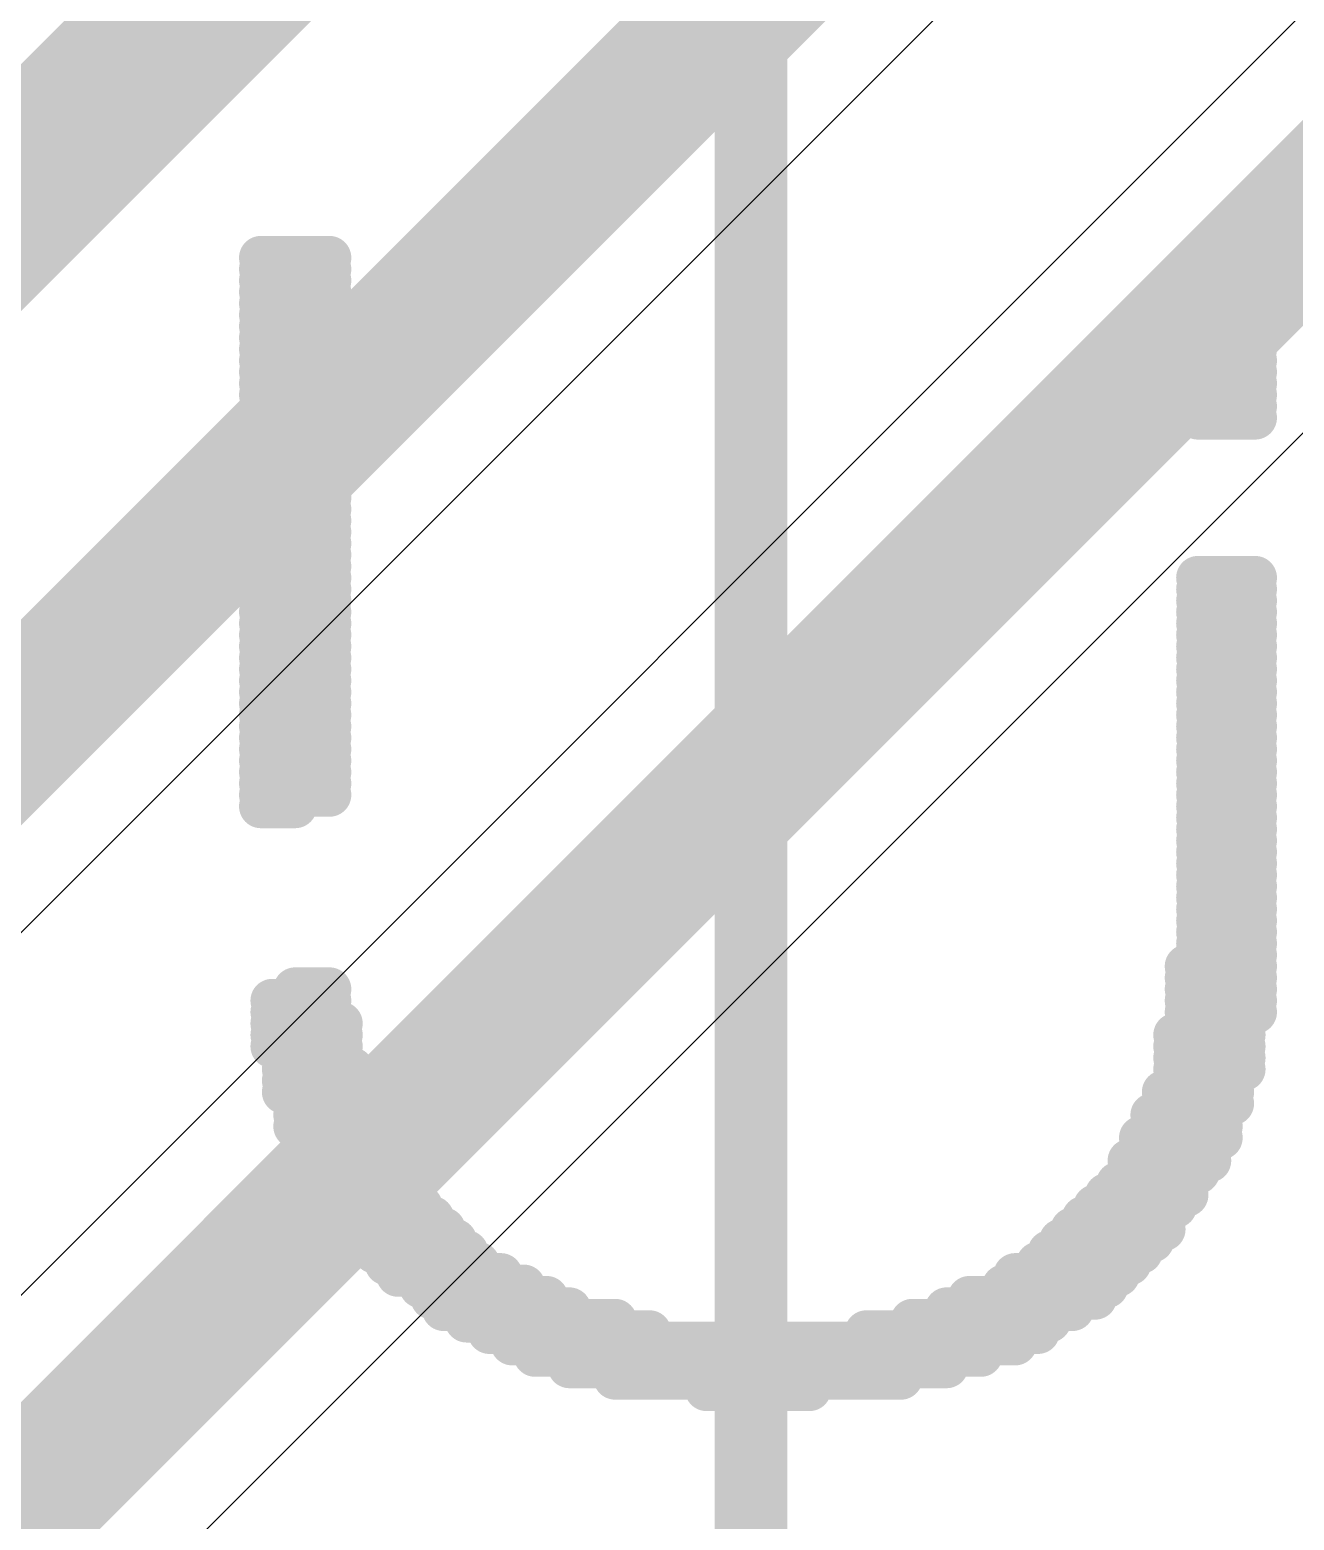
# Model space of a CAD drawing. Header units: inches. Extents: x -4 to 389, y 0 to 108.
# Drawn here: x 31.52 to 33.726, y 3.316 to 5.916 of the extents above; entities that cross this region are included whole.
import ezdxf

# ---------------------------------------------------------------- set-up
doc = ezdxf.new("R2010")
doc.units = ezdxf.units.IN
for name, color, linetype in [('Bottom Layer', 5, 'Continuous'), ('Bottom Overlay', 54, 'Continuous'), ('Signal_1', 16, 'Continuous'), ('Top Overlay', 2, 'Continuous')]:
    doc.layers.add(name, color=color, linetype=linetype)

msp = doc.modelspace()

# ---------------------------------------------------------------- linework, layer by layer
at = {"layer": 'Bottom Layer'}
msp.add_line((30.2002, 3.037), (34.7271, 7.5639), dxfattribs=at)
for points in [[(31.1218, 5.2578, 0.3048, 0.3048, 0), (33.611, 7.747, 0.3048, 0.3048, 0)], [(29.9466, 3.1496, 0.254, 0.254, 0), (34.544, 7.747, 0.254, 0.254, 0)]]:
    msp.add_lwpolyline(points, format="xyseb", dxfattribs=at)
at = {"layer": 'Bottom Overlay'}
for points in [[(31.9231, 5.5184, 0.0762, 0.0762, 0), (32.0427, 5.5184, 0.0762, 0.0762, 0)], [(33.5582, 5.5184, 0.0762, 0.0762, 0), (33.6579, 5.5184, 0.0762, 0.0762, 0)], [(31.9231, 5.4985, 0.0762, 0.0762, 0), (32.0427, 5.4985, 0.0762, 0.0762, 0)], [(31.9231, 5.4786, 0.0762, 0.0762, 0), (32.0427, 5.4786, 0.0762, 0.0762, 0)], [(33.5582, 5.4985, 0.0762, 0.0762, 0), (33.6579, 5.4985, 0.0762, 0.0762, 0)], [(33.5582, 5.4786, 0.0762, 0.0762, 0), (33.6579, 5.4786, 0.0762, 0.0762, 0)], [(31.9231, 5.4586, 0.0762, 0.0762, 0), (32.0427, 5.4586, 0.0762, 0.0762, 0)], [(33.5582, 5.4586, 0.0762, 0.0762, 0), (33.6579, 5.4586, 0.0762, 0.0762, 0)], [(31.9231, 5.4387, 0.0762, 0.0762, 0), (32.0427, 5.4387, 0.0762, 0.0762, 0)], [(33.5582, 5.4387, 0.0762, 0.0762, 0), (33.6579, 5.4387, 0.0762, 0.0762, 0)], [(31.9231, 5.4187, 0.0762, 0.0762, 0), (32.0427, 5.4187, 0.0762, 0.0762, 0)], [(31.9231, 5.3988, 0.0762, 0.0762, 0), (32.0427, 5.3988, 0.0762, 0.0762, 0)], [(33.5582, 5.4187, 0.0762, 0.0762, 0), (33.6579, 5.4187, 0.0762, 0.0762, 0)], [(33.5582, 5.3988, 0.0762, 0.0762, 0), (33.6579, 5.3988, 0.0762, 0.0762, 0)], [(31.9231, 5.3789, 0.0762, 0.0762, 0), (32.0427, 5.3789, 0.0762, 0.0762, 0)], [(33.5582, 5.3789, 0.0762, 0.0762, 0), (33.6579, 5.3789, 0.0762, 0.0762, 0)], [(31.9231, 5.3589, 0.0762, 0.0762, 0), (32.0427, 5.3589, 0.0762, 0.0762, 0)], [(33.5582, 5.3589, 0.0762, 0.0762, 0), (33.6579, 5.3589, 0.0762, 0.0762, 0)], [(31.9231, 5.339, 0.0762, 0.0762, 0), (32.0427, 5.339, 0.0762, 0.0762, 0)], [(31.9231, 5.319, 0.0762, 0.0762, 0), (32.0427, 5.319, 0.0762, 0.0762, 0)], [(33.5582, 5.339, 0.0762, 0.0762, 0), (33.6579, 5.339, 0.0762, 0.0762, 0)], [(33.5582, 5.319, 0.0762, 0.0762, 0), (33.6579, 5.319, 0.0762, 0.0762, 0)], [(31.9231, 5.2991, 0.0762, 0.0762, 0), (32.0427, 5.2991, 0.0762, 0.0762, 0)], [(33.5582, 5.2991, 0.0762, 0.0762, 0), (33.6579, 5.2991, 0.0762, 0.0762, 0)], [(31.9231, 5.2792, 0.0762, 0.0762, 0), (32.0427, 5.2792, 0.0762, 0.0762, 0)], [(33.5582, 5.2792, 0.0762, 0.0762, 0), (33.6579, 5.2792, 0.0762, 0.0762, 0)], [(31.9231, 5.2592, 0.0762, 0.0762, 0), (32.0427, 5.2592, 0.0762, 0.0762, 0)], [(33.5582, 5.2592, 0.0762, 0.0762, 0), (33.6579, 5.2592, 0.0762, 0.0762, 0)], [(31.9231, 5.2393, 0.0762, 0.0762, 0), (32.0427, 5.2393, 0.0762, 0.0762, 0)], [(31.9231, 5.2193, 0.0762, 0.0762, 0), (32.0427, 5.2193, 0.0762, 0.0762, 0)], [(33.5582, 5.2393, 0.0762, 0.0762, 0), (33.6579, 5.2393, 0.0762, 0.0762, 0)], [(31.9231, 5.1994, 0.0762, 0.0762, 0), (32.0427, 5.1994, 0.0762, 0.0762, 0)], [(31.9231, 5.1795, 0.0762, 0.0762, 0), (32.0427, 5.1795, 0.0762, 0.0762, 0)], [(31.9231, 5.1595, 0.0762, 0.0762, 0), (32.0427, 5.1595, 0.0762, 0.0762, 0)], [(31.9231, 5.1396, 0.0762, 0.0762, 0), (32.0427, 5.1396, 0.0762, 0.0762, 0)], [(31.9231, 5.1196, 0.0762, 0.0762, 0), (32.0427, 5.1196, 0.0762, 0.0762, 0)], [(31.9231, 5.0997, 0.0762, 0.0762, 0), (32.0427, 5.0997, 0.0762, 0.0762, 0)], [(31.9231, 5.0798, 0.0762, 0.0762, 0), (32.0427, 5.0798, 0.0762, 0.0762, 0)], [(31.9231, 5.0598, 0.0762, 0.0762, 0), (32.0427, 5.0598, 0.0762, 0.0762, 0)], [(31.9231, 5.0399, 0.0762, 0.0762, 0), (32.0427, 5.0399, 0.0762, 0.0762, 0)], [(31.9231, 5.0199, 0.0762, 0.0762, 0), (32.0427, 5.0199, 0.0762, 0.0762, 0)], [(31.9231, 5, 0.0762, 0.0762, 0), (32.0427, 5, 0.0762, 0.0762, 0)], [(31.9231, 4.9801, 0.0762, 0.0762, 0), (32.0427, 4.9801, 0.0762, 0.0762, 0)], [(31.9231, 4.9601, 0.0762, 0.0762, 0), (32.0427, 4.9601, 0.0762, 0.0762, 0)], [(33.5582, 4.9601, 0.0762, 0.0762, 0), (33.6579, 4.9601, 0.0762, 0.0762, 0)], [(31.9231, 4.9402, 0.0762, 0.0762, 0), (32.0427, 4.9402, 0.0762, 0.0762, 0)], [(33.5582, 4.9402, 0.0762, 0.0762, 0), (33.6579, 4.9402, 0.0762, 0.0762, 0)], [(31.9231, 4.9202, 0.0762, 0.0762, 0), (32.0427, 4.9202, 0.0762, 0.0762, 0)], [(33.5582, 4.9202, 0.0762, 0.0762, 0), (33.6579, 4.9202, 0.0762, 0.0762, 0)], [(31.9231, 4.9003, 0.0762, 0.0762, 0), (32.0427, 4.9003, 0.0762, 0.0762, 0)], [(31.9231, 4.8804, 0.0762, 0.0762, 0), (32.0427, 4.8804, 0.0762, 0.0762, 0)], [(33.5582, 4.9003, 0.0762, 0.0762, 0), (33.6579, 4.9003, 0.0762, 0.0762, 0)], [(33.5582, 4.8804, 0.0762, 0.0762, 0), (33.6579, 4.8804, 0.0762, 0.0762, 0)], [(31.9231, 4.8604, 0.0762, 0.0762, 0), (32.0427, 4.8604, 0.0762, 0.0762, 0)], [(33.5582, 4.8604, 0.0762, 0.0762, 0), (33.6579, 4.8604, 0.0762, 0.0762, 0)], [(31.9231, 4.8405, 0.0762, 0.0762, 0), (32.0427, 4.8405, 0.0762, 0.0762, 0)], [(33.5582, 4.8405, 0.0762, 0.0762, 0), (33.6579, 4.8405, 0.0762, 0.0762, 0)], [(31.9231, 4.8205, 0.0762, 0.0762, 0), (32.0427, 4.8205, 0.0762, 0.0762, 0)], [(31.9231, 4.8006, 0.0762, 0.0762, 0), (32.0427, 4.8006, 0.0762, 0.0762, 0)], [(33.5582, 4.8205, 0.0762, 0.0762, 0), (33.6579, 4.8205, 0.0762, 0.0762, 0)], [(33.5582, 4.8006, 0.0762, 0.0762, 0), (33.6579, 4.8006, 0.0762, 0.0762, 0)], [(31.9231, 4.7807, 0.0762, 0.0762, 0), (32.0427, 4.7807, 0.0762, 0.0762, 0)], [(33.5582, 4.7807, 0.0762, 0.0762, 0), (33.6579, 4.7807, 0.0762, 0.0762, 0)], [(31.9231, 4.7607, 0.0762, 0.0762, 0), (32.0427, 4.7607, 0.0762, 0.0762, 0)], [(33.5582, 4.7607, 0.0762, 0.0762, 0), (33.6579, 4.7607, 0.0762, 0.0762, 0)], [(31.9231, 4.7408, 0.0762, 0.0762, 0), (32.0427, 4.7408, 0.0762, 0.0762, 0)], [(31.9231, 4.7208, 0.0762, 0.0762, 0), (32.0427, 4.7208, 0.0762, 0.0762, 0)], [(33.5582, 4.7408, 0.0762, 0.0762, 0), (33.6579, 4.7408, 0.0762, 0.0762, 0)], [(33.5582, 4.7208, 0.0762, 0.0762, 0), (33.6579, 4.7208, 0.0762, 0.0762, 0)], [(31.9231, 4.7009, 0.0762, 0.0762, 0), (32.0427, 4.7009, 0.0762, 0.0762, 0)], [(33.5582, 4.7009, 0.0762, 0.0762, 0), (33.6579, 4.7009, 0.0762, 0.0762, 0)], [(31.9231, 4.681, 0.0762, 0.0762, 0), (32.0427, 4.681, 0.0762, 0.0762, 0)], [(33.5582, 4.681, 0.0762, 0.0762, 0), (33.6579, 4.681, 0.0762, 0.0762, 0)], [(31.9231, 4.661, 0.0762, 0.0762, 0), (32.0427, 4.661, 0.0762, 0.0762, 0)], [(33.5582, 4.661, 0.0762, 0.0762, 0), (33.6579, 4.661, 0.0762, 0.0762, 0)], [(31.9231, 4.6411, 0.0762, 0.0762, 0), (32.0427, 4.6411, 0.0762, 0.0762, 0)], [(31.9231, 4.6211, 0.0762, 0.0762, 0), (32.0427, 4.6211, 0.0762, 0.0762, 0)], [(33.5582, 4.6411, 0.0762, 0.0762, 0), (33.6579, 4.6411, 0.0762, 0.0762, 0)], [(33.5582, 4.6211, 0.0762, 0.0762, 0), (33.6579, 4.6211, 0.0762, 0.0762, 0)], [(31.9231, 4.6012, 0.0762, 0.0762, 0), (32.0427, 4.6012, 0.0762, 0.0762, 0)], [(33.5582, 4.6012, 0.0762, 0.0762, 0), (33.6579, 4.6012, 0.0762, 0.0762, 0)], [(31.9231, 4.5813, 0.0762, 0.0762, 0), (32.0427, 4.5813, 0.0762, 0.0762, 0)], [(33.5582, 4.5813, 0.0762, 0.0762, 0), (33.6579, 4.5813, 0.0762, 0.0762, 0)], [(31.9231, 4.5613, 0.0762, 0.0762, 0), (31.9829, 4.5613, 0.0762, 0.0762, 0)], [(33.5582, 4.5613, 0.0762, 0.0762, 0), (33.6579, 4.5613, 0.0762, 0.0762, 0)], [(33.5582, 4.5414, 0.0762, 0.0762, 0), (33.6579, 4.5414, 0.0762, 0.0762, 0)], [(33.5582, 4.5214, 0.0762, 0.0762, 0), (33.6579, 4.5214, 0.0762, 0.0762, 0)], [(33.5582, 4.5015, 0.0762, 0.0762, 0), (33.6579, 4.5015, 0.0762, 0.0762, 0)], [(33.5582, 4.4816, 0.0762, 0.0762, 0), (33.6579, 4.4816, 0.0762, 0.0762, 0)], [(33.5582, 4.4616, 0.0762, 0.0762, 0), (33.6579, 4.4616, 0.0762, 0.0762, 0)], [(33.5582, 4.4417, 0.0762, 0.0762, 0), (33.6579, 4.4417, 0.0762, 0.0762, 0)], [(33.5582, 4.4217, 0.0762, 0.0762, 0), (33.6579, 4.4217, 0.0762, 0.0762, 0)], [(33.5582, 4.4018, 0.0762, 0.0762, 0), (33.6579, 4.4018, 0.0762, 0.0762, 0)], [(33.5582, 4.3819, 0.0762, 0.0762, 0), (33.6579, 4.3819, 0.0762, 0.0762, 0)], [(33.5582, 4.3619, 0.0762, 0.0762, 0), (33.6579, 4.3619, 0.0762, 0.0762, 0)], [(33.5582, 4.342, 0.0762, 0.0762, 0), (33.6579, 4.342, 0.0762, 0.0762, 0)], [(33.5582, 4.322, 0.0762, 0.0762, 0), (33.6579, 4.322, 0.0762, 0.0762, 0)], [(33.5382, 4.2822, 0.0762, 0.0762, 0), (33.6579, 4.2822, 0.0762, 0.0762, 0)], [(33.5582, 4.3021, 0.0762, 0.0762, 0), (33.6579, 4.3021, 0.0762, 0.0762, 0)], [(33.5382, 4.2622, 0.0762, 0.0762, 0), (33.6579, 4.2622, 0.0762, 0.0762, 0)], [(31.9829, 4.2423, 0.0762, 0.0762, 0), (32.0427, 4.2423, 0.0762, 0.0762, 0)], [(33.5382, 4.2423, 0.0762, 0.0762, 0), (33.6579, 4.2423, 0.0762, 0.0762, 0)], [(31.943, 4.2223, 0.0762, 0.0762, 0), (32.0427, 4.2223, 0.0762, 0.0762, 0)], [(31.943, 4.2024, 0.0762, 0.0762, 0), (32.0427, 4.2024, 0.0762, 0.0762, 0)], [(33.5382, 4.2223, 0.0762, 0.0762, 0), (33.6579, 4.2223, 0.0762, 0.0762, 0)], [(33.5382, 4.2024, 0.0762, 0.0762, 0), (33.6579, 4.2024, 0.0762, 0.0762, 0)], [(31.943, 4.1825, 0.0762, 0.0762, 0), (32.0626, 4.1825, 0.0762, 0.0762, 0)], [(33.5382, 4.1825, 0.0762, 0.0762, 0), (33.6379, 4.1825, 0.0762, 0.0762, 0)], [(31.943, 4.1625, 0.0762, 0.0762, 0), (32.0626, 4.1625, 0.0762, 0.0762, 0)], [(33.5183, 4.1625, 0.0762, 0.0762, 0), (33.6379, 4.1625, 0.0762, 0.0762, 0)], [(31.943, 4.1426, 0.0762, 0.0762, 0), (32.0626, 4.1426, 0.0762, 0.0762, 0)], [(31.9629, 4.1226, 0.0762, 0.0762, 0), (32.0626, 4.1226, 0.0762, 0.0762, 0)], [(33.5183, 4.1426, 0.0762, 0.0762, 0), (33.6379, 4.1426, 0.0762, 0.0762, 0)], [(33.5183, 4.1226, 0.0762, 0.0762, 0), (33.6379, 4.1226, 0.0762, 0.0762, 0)], [(31.9629, 4.1027, 0.0762, 0.0762, 0), (32.0826, 4.1027, 0.0762, 0.0762, 0)], [(33.5183, 4.1027, 0.0762, 0.0762, 0), (33.6379, 4.1027, 0.0762, 0.0762, 0)], [(31.9629, 4.0828, 0.0762, 0.0762, 0), (32.0826, 4.0828, 0.0762, 0.0762, 0)], [(33.5183, 4.0828, 0.0762, 0.0762, 0), (33.618, 4.0828, 0.0762, 0.0762, 0)], [(31.9629, 4.0628, 0.0762, 0.0762, 0), (32.0826, 4.0628, 0.0762, 0.0762, 0)], [(33.4983, 4.0628, 0.0762, 0.0762, 0), (33.618, 4.0628, 0.0762, 0.0762, 0)], [(31.9829, 4.0429, 0.0762, 0.0762, 0), (32.1025, 4.0429, 0.0762, 0.0762, 0)], [(31.9829, 4.0229, 0.0762, 0.0762, 0), (32.1025, 4.0229, 0.0762, 0.0762, 0)], [(33.4784, 4.0229, 0.0762, 0.0762, 0), (33.598, 4.0229, 0.0762, 0.0762, 0)], [(33.4983, 4.0429, 0.0762, 0.0762, 0), (33.618, 4.0429, 0.0762, 0.0762, 0)], [(31.9829, 4.003, 0.0762, 0.0762, 0), (32.1225, 4.003, 0.0762, 0.0762, 0)], [(33.4784, 4.003, 0.0762, 0.0762, 0), (33.598, 4.003, 0.0762, 0.0762, 0)], [(32.0028, 3.9831, 0.0762, 0.0762, 0), (32.1225, 3.9831, 0.0762, 0.0762, 0)], [(33.4585, 3.9831, 0.0762, 0.0762, 0), (33.598, 3.9831, 0.0762, 0.0762, 0)], [(32.0028, 3.9631, 0.0762, 0.0762, 0), (32.1225, 3.9631, 0.0762, 0.0762, 0)], [(32.0228, 3.9432, 0.0762, 0.0762, 0), (32.1424, 3.9432, 0.0762, 0.0762, 0)], [(33.4385, 3.9432, 0.0762, 0.0762, 0), (33.5781, 3.9432, 0.0762, 0.0762, 0)], [(33.4585, 3.9631, 0.0762, 0.0762, 0), (33.5781, 3.9631, 0.0762, 0.0762, 0)], [(32.0228, 3.9232, 0.0762, 0.0762, 0), (32.1623, 3.9232, 0.0762, 0.0762, 0)], [(33.4385, 3.9232, 0.0762, 0.0762, 0), (33.5582, 3.9232, 0.0762, 0.0762, 0)], [(32.0427, 3.9033, 0.0762, 0.0762, 0), (32.1623, 3.9033, 0.0762, 0.0762, 0)], [(33.4186, 3.9033, 0.0762, 0.0762, 0), (33.5382, 3.9033, 0.0762, 0.0762, 0)], [(32.0626, 3.8834, 0.0762, 0.0762, 0), (32.1823, 3.8834, 0.0762, 0.0762, 0)], [(32.0626, 3.8634, 0.0762, 0.0762, 0), (32.2022, 3.8634, 0.0762, 0.0762, 0)], [(33.3787, 3.8634, 0.0762, 0.0762, 0), (33.5183, 3.8634, 0.0762, 0.0762, 0)], [(33.3986, 3.8834, 0.0762, 0.0762, 0), (33.5382, 3.8834, 0.0762, 0.0762, 0)], [(32.0826, 3.8435, 0.0762, 0.0762, 0), (32.2222, 3.8435, 0.0762, 0.0762, 0)], [(33.3587, 3.8435, 0.0762, 0.0762, 0), (33.4983, 3.8435, 0.0762, 0.0762, 0)], [(32.1025, 3.8235, 0.0762, 0.0762, 0), (32.2421, 3.8235, 0.0762, 0.0762, 0)], [(33.3388, 3.8235, 0.0762, 0.0762, 0), (33.4983, 3.8235, 0.0762, 0.0762, 0)], [(32.1225, 3.8036, 0.0762, 0.0762, 0), (32.262, 3.8036, 0.0762, 0.0762, 0)], [(33.3189, 3.8036, 0.0762, 0.0762, 0), (33.4784, 3.8036, 0.0762, 0.0762, 0)], [(32.1225, 3.7837, 0.0762, 0.0762, 0), (32.282, 3.7837, 0.0762, 0.0762, 0)], [(32.1424, 3.7637, 0.0762, 0.0762, 0), (32.3019, 3.7637, 0.0762, 0.0762, 0)], [(33.279, 3.7637, 0.0762, 0.0762, 0), (33.4385, 3.7637, 0.0762, 0.0762, 0)], [(33.2989, 3.7837, 0.0762, 0.0762, 0), (33.4585, 3.7837, 0.0762, 0.0762, 0)], [(32.1623, 3.7438, 0.0762, 0.0762, 0), (32.3418, 3.7438, 0.0762, 0.0762, 0)], [(33.2391, 3.7438, 0.0762, 0.0762, 0), (33.4186, 3.7438, 0.0762, 0.0762, 0)], [(32.2022, 3.7238, 0.0762, 0.0762, 0), (32.3817, 3.7238, 0.0762, 0.0762, 0)], [(33.2192, 3.7238, 0.0762, 0.0762, 0), (33.3986, 3.7238, 0.0762, 0.0762, 0)], [(32.2222, 3.7039, 0.0762, 0.0762, 0), (32.4216, 3.7039, 0.0762, 0.0762, 0)], [(32.2421, 3.684, 0.0762, 0.0762, 0), (32.4614, 3.684, 0.0762, 0.0762, 0)], [(33.1195, 3.684, 0.0762, 0.0762, 0), (33.3388, 3.684, 0.0762, 0.0762, 0)], [(33.1593, 3.7039, 0.0762, 0.0762, 0), (33.3787, 3.7039, 0.0762, 0.0762, 0)], [(32.282, 3.664, 0.0762, 0.0762, 0), (32.5412, 3.664, 0.0762, 0.0762, 0)], [(33.0596, 3.664, 0.0762, 0.0762, 0), (33.2989, 3.664, 0.0762, 0.0762, 0)], [(32.3219, 3.6441, 0.0762, 0.0762, 0), (32.601, 3.6441, 0.0762, 0.0762, 0)], [(32.9799, 3.6441, 0.0762, 0.0762, 0), (33.279, 3.6441, 0.0762, 0.0762, 0)], [(32.3617, 3.6241, 0.0762, 0.0762, 0), (33.2391, 3.6241, 0.0762, 0.0762, 0)], [(32.4016, 3.6042, 0.0762, 0.0762, 0), (33.1793, 3.6042, 0.0762, 0.0762, 0)], [(32.4614, 3.5843, 0.0762, 0.0762, 0), (33.1195, 3.5843, 0.0762, 0.0762, 0)], [(32.5412, 3.5643, 0.0762, 0.0762, 0), (33.0397, 3.5643, 0.0762, 0.0762, 0)], [(32.7007, 3.5444, 0.0762, 0.0762, 0), (32.8802, 3.5444, 0.0762, 0.0762, 0)]]:
    msp.add_lwpolyline(points, format="xyseb", dxfattribs=at)
for points in [[(31.904, 5.5184, 0.0381, 0.0381, 1), (31.9421, 5.5184, 0.0381, 0.0381, 1)], [(32.0237, 5.5184, 0.0381, 0.0381, 1), (32.0618, 5.5184, 0.0381, 0.0381, 1)], [(33.5391, 5.5184, 0.0381, 0.0381, 1), (33.5772, 5.5184, 0.0381, 0.0381, 1)], [(33.6388, 5.5184, 0.0381, 0.0381, 1), (33.6769, 5.5184, 0.0381, 0.0381, 1)], [(31.904, 5.4985, 0.0381, 0.0381, 1), (31.9421, 5.4985, 0.0381, 0.0381, 1)], [(31.904, 5.4786, 0.0381, 0.0381, 1), (31.9421, 5.4786, 0.0381, 0.0381, 1)], [(32.0237, 5.4985, 0.0381, 0.0381, 1), (32.0618, 5.4985, 0.0381, 0.0381, 1)], [(32.0237, 5.4786, 0.0381, 0.0381, 1), (32.0618, 5.4786, 0.0381, 0.0381, 1)], [(33.5391, 5.4985, 0.0381, 0.0381, 1), (33.5772, 5.4985, 0.0381, 0.0381, 1)], [(33.5391, 5.4786, 0.0381, 0.0381, 1), (33.5772, 5.4786, 0.0381, 0.0381, 1)], [(33.6388, 5.4985, 0.0381, 0.0381, 1), (33.6769, 5.4985, 0.0381, 0.0381, 1)], [(33.6388, 5.4786, 0.0381, 0.0381, 1), (33.6769, 5.4786, 0.0381, 0.0381, 1)], [(31.904, 5.4586, 0.0381, 0.0381, 1), (31.9421, 5.4586, 0.0381, 0.0381, 1)], [(32.0237, 5.4586, 0.0381, 0.0381, 1), (32.0618, 5.4586, 0.0381, 0.0381, 1)], [(33.5391, 5.4586, 0.0381, 0.0381, 1), (33.5772, 5.4586, 0.0381, 0.0381, 1)], [(33.6388, 5.4586, 0.0381, 0.0381, 1), (33.6769, 5.4586, 0.0381, 0.0381, 1)], [(31.904, 5.4387, 0.0381, 0.0381, 1), (31.9421, 5.4387, 0.0381, 0.0381, 1)], [(32.0237, 5.4387, 0.0381, 0.0381, 1), (32.0618, 5.4387, 0.0381, 0.0381, 1)], [(33.5391, 5.4387, 0.0381, 0.0381, 1), (33.5772, 5.4387, 0.0381, 0.0381, 1)], [(33.6388, 5.4387, 0.0381, 0.0381, 1), (33.6769, 5.4387, 0.0381, 0.0381, 1)], [(31.904, 5.4187, 0.0381, 0.0381, 1), (31.9421, 5.4187, 0.0381, 0.0381, 1)], [(31.904, 5.3988, 0.0381, 0.0381, 1), (31.9421, 5.3988, 0.0381, 0.0381, 1)], [(32.0237, 5.4187, 0.0381, 0.0381, 1), (32.0618, 5.4187, 0.0381, 0.0381, 1)], [(32.0237, 5.3988, 0.0381, 0.0381, 1), (32.0618, 5.3988, 0.0381, 0.0381, 1)], [(33.5391, 5.4187, 0.0381, 0.0381, 1), (33.5772, 5.4187, 0.0381, 0.0381, 1)], [(33.5391, 5.3988, 0.0381, 0.0381, 1), (33.5772, 5.3988, 0.0381, 0.0381, 1)], [(33.6388, 5.4187, 0.0381, 0.0381, 1), (33.6769, 5.4187, 0.0381, 0.0381, 1)], [(33.6388, 5.3988, 0.0381, 0.0381, 1), (33.6769, 5.3988, 0.0381, 0.0381, 1)], [(31.904, 5.3789, 0.0381, 0.0381, 1), (31.9421, 5.3789, 0.0381, 0.0381, 1)], [(32.0237, 5.3789, 0.0381, 0.0381, 1), (32.0618, 5.3789, 0.0381, 0.0381, 1)], [(33.5391, 5.3789, 0.0381, 0.0381, 1), (33.5772, 5.3789, 0.0381, 0.0381, 1)], [(33.6388, 5.3789, 0.0381, 0.0381, 1), (33.6769, 5.3789, 0.0381, 0.0381, 1)], [(31.904, 5.3589, 0.0381, 0.0381, 1), (31.9421, 5.3589, 0.0381, 0.0381, 1)], [(32.0237, 5.3589, 0.0381, 0.0381, 1), (32.0618, 5.3589, 0.0381, 0.0381, 1)], [(33.5391, 5.3589, 0.0381, 0.0381, 1), (33.5772, 5.3589, 0.0381, 0.0381, 1)], [(33.6388, 5.3589, 0.0381, 0.0381, 1), (33.6769, 5.3589, 0.0381, 0.0381, 1)], [(31.904, 5.339, 0.0381, 0.0381, 1), (31.9421, 5.339, 0.0381, 0.0381, 1)], [(31.904, 5.319, 0.0381, 0.0381, 1), (31.9421, 5.319, 0.0381, 0.0381, 1)], [(32.0237, 5.339, 0.0381, 0.0381, 1), (32.0618, 5.339, 0.0381, 0.0381, 1)], [(32.0237, 5.319, 0.0381, 0.0381, 1), (32.0618, 5.319, 0.0381, 0.0381, 1)], [(33.5391, 5.339, 0.0381, 0.0381, 1), (33.5772, 5.339, 0.0381, 0.0381, 1)], [(33.5391, 5.319, 0.0381, 0.0381, 1), (33.5772, 5.319, 0.0381, 0.0381, 1)], [(33.6388, 5.339, 0.0381, 0.0381, 1), (33.6769, 5.339, 0.0381, 0.0381, 1)], [(33.6388, 5.319, 0.0381, 0.0381, 1), (33.6769, 5.319, 0.0381, 0.0381, 1)], [(31.904, 5.2991, 0.0381, 0.0381, 1), (31.9421, 5.2991, 0.0381, 0.0381, 1)], [(32.0237, 5.2991, 0.0381, 0.0381, 1), (32.0618, 5.2991, 0.0381, 0.0381, 1)], [(33.5391, 5.2991, 0.0381, 0.0381, 1), (33.5772, 5.2991, 0.0381, 0.0381, 1)], [(33.6388, 5.2991, 0.0381, 0.0381, 1), (33.6769, 5.2991, 0.0381, 0.0381, 1)], [(31.904, 5.2792, 0.0381, 0.0381, 1), (31.9421, 5.2792, 0.0381, 0.0381, 1)], [(32.0237, 5.2792, 0.0381, 0.0381, 1), (32.0618, 5.2792, 0.0381, 0.0381, 1)], [(33.5391, 5.2792, 0.0381, 0.0381, 1), (33.5772, 5.2792, 0.0381, 0.0381, 1)], [(33.6388, 5.2792, 0.0381, 0.0381, 1), (33.6769, 5.2792, 0.0381, 0.0381, 1)], [(31.904, 5.2592, 0.0381, 0.0381, 1), (31.9421, 5.2592, 0.0381, 0.0381, 1)], [(32.0237, 5.2592, 0.0381, 0.0381, 1), (32.0618, 5.2592, 0.0381, 0.0381, 1)], [(33.5391, 5.2592, 0.0381, 0.0381, 1), (33.5772, 5.2592, 0.0381, 0.0381, 1)], [(33.6388, 5.2592, 0.0381, 0.0381, 1), (33.6769, 5.2592, 0.0381, 0.0381, 1)], [(31.904, 5.2393, 0.0381, 0.0381, 1), (31.9421, 5.2393, 0.0381, 0.0381, 1)], [(31.904, 5.2193, 0.0381, 0.0381, 1), (31.9421, 5.2193, 0.0381, 0.0381, 1)], [(32.0237, 5.2393, 0.0381, 0.0381, 1), (32.0618, 5.2393, 0.0381, 0.0381, 1)], [(32.0237, 5.2193, 0.0381, 0.0381, 1), (32.0618, 5.2193, 0.0381, 0.0381, 1)], [(33.5391, 5.2393, 0.0381, 0.0381, 1), (33.5772, 5.2393, 0.0381, 0.0381, 1)], [(33.6388, 5.2393, 0.0381, 0.0381, 1), (33.6769, 5.2393, 0.0381, 0.0381, 1)], [(31.904, 5.1994, 0.0381, 0.0381, 1), (31.9421, 5.1994, 0.0381, 0.0381, 1)], [(32.0237, 5.1994, 0.0381, 0.0381, 1), (32.0618, 5.1994, 0.0381, 0.0381, 1)], [(31.904, 5.1795, 0.0381, 0.0381, 1), (31.9421, 5.1795, 0.0381, 0.0381, 1)], [(32.0237, 5.1795, 0.0381, 0.0381, 1), (32.0618, 5.1795, 0.0381, 0.0381, 1)], [(31.904, 5.1595, 0.0381, 0.0381, 1), (31.9421, 5.1595, 0.0381, 0.0381, 1)], [(31.904, 5.1396, 0.0381, 0.0381, 1), (31.9421, 5.1396, 0.0381, 0.0381, 1)], [(32.0237, 5.1595, 0.0381, 0.0381, 1), (32.0618, 5.1595, 0.0381, 0.0381, 1)], [(32.0237, 5.1396, 0.0381, 0.0381, 1), (32.0618, 5.1396, 0.0381, 0.0381, 1)], [(31.904, 5.1196, 0.0381, 0.0381, 1), (31.9421, 5.1196, 0.0381, 0.0381, 1)], [(32.0237, 5.1196, 0.0381, 0.0381, 1), (32.0618, 5.1196, 0.0381, 0.0381, 1)], [(31.904, 5.0997, 0.0381, 0.0381, 1), (31.9421, 5.0997, 0.0381, 0.0381, 1)], [(32.0237, 5.0997, 0.0381, 0.0381, 1), (32.0618, 5.0997, 0.0381, 0.0381, 1)], [(31.904, 5.0798, 0.0381, 0.0381, 1), (31.9421, 5.0798, 0.0381, 0.0381, 1)], [(31.904, 5.0598, 0.0381, 0.0381, 1), (31.9421, 5.0598, 0.0381, 0.0381, 1)], [(32.0237, 5.0798, 0.0381, 0.0381, 1), (32.0618, 5.0798, 0.0381, 0.0381, 1)], [(32.0237, 5.0598, 0.0381, 0.0381, 1), (32.0618, 5.0598, 0.0381, 0.0381, 1)], [(31.904, 5.0399, 0.0381, 0.0381, 1), (31.9421, 5.0399, 0.0381, 0.0381, 1)], [(32.0237, 5.0399, 0.0381, 0.0381, 1), (32.0618, 5.0399, 0.0381, 0.0381, 1)], [(31.904, 5.0199, 0.0381, 0.0381, 1), (31.9421, 5.0199, 0.0381, 0.0381, 1)], [(32.0237, 5.0199, 0.0381, 0.0381, 1), (32.0618, 5.0199, 0.0381, 0.0381, 1)], [(31.904, 5, 0.0381, 0.0381, 1), (31.9421, 5, 0.0381, 0.0381, 1)], [(32.0237, 5, 0.0381, 0.0381, 1), (32.0618, 5, 0.0381, 0.0381, 1)], [(31.904, 4.9801, 0.0381, 0.0381, 1), (31.9421, 4.9801, 0.0381, 0.0381, 1)], [(31.904, 4.9601, 0.0381, 0.0381, 1), (31.9421, 4.9601, 0.0381, 0.0381, 1)], [(32.0237, 4.9801, 0.0381, 0.0381, 1), (32.0618, 4.9801, 0.0381, 0.0381, 1)], [(32.0237, 4.9601, 0.0381, 0.0381, 1), (32.0618, 4.9601, 0.0381, 0.0381, 1)], [(33.5391, 4.9601, 0.0381, 0.0381, 1), (33.5772, 4.9601, 0.0381, 0.0381, 1)], [(33.6388, 4.9601, 0.0381, 0.0381, 1), (33.6769, 4.9601, 0.0381, 0.0381, 1)], [(31.904, 4.9402, 0.0381, 0.0381, 1), (31.9421, 4.9402, 0.0381, 0.0381, 1)], [(32.0237, 4.9402, 0.0381, 0.0381, 1), (32.0618, 4.9402, 0.0381, 0.0381, 1)], [(33.5391, 4.9402, 0.0381, 0.0381, 1), (33.5772, 4.9402, 0.0381, 0.0381, 1)], [(33.6388, 4.9402, 0.0381, 0.0381, 1), (33.6769, 4.9402, 0.0381, 0.0381, 1)], [(31.904, 4.9202, 0.0381, 0.0381, 1), (31.9421, 4.9202, 0.0381, 0.0381, 1)], [(32.0237, 4.9202, 0.0381, 0.0381, 1), (32.0618, 4.9202, 0.0381, 0.0381, 1)], [(33.5391, 4.9202, 0.0381, 0.0381, 1), (33.5772, 4.9202, 0.0381, 0.0381, 1)], [(33.6388, 4.9202, 0.0381, 0.0381, 1), (33.6769, 4.9202, 0.0381, 0.0381, 1)], [(31.904, 4.9003, 0.0381, 0.0381, 1), (31.9421, 4.9003, 0.0381, 0.0381, 1)], [(31.904, 4.8804, 0.0381, 0.0381, 1), (31.9421, 4.8804, 0.0381, 0.0381, 1)], [(32.0237, 4.9003, 0.0381, 0.0381, 1), (32.0618, 4.9003, 0.0381, 0.0381, 1)], [(32.0237, 4.8804, 0.0381, 0.0381, 1), (32.0618, 4.8804, 0.0381, 0.0381, 1)], [(33.5391, 4.9003, 0.0381, 0.0381, 1), (33.5772, 4.9003, 0.0381, 0.0381, 1)], [(33.5391, 4.8804, 0.0381, 0.0381, 1), (33.5772, 4.8804, 0.0381, 0.0381, 1)], [(33.6388, 4.9003, 0.0381, 0.0381, 1), (33.6769, 4.9003, 0.0381, 0.0381, 1)], [(33.6388, 4.8804, 0.0381, 0.0381, 1), (33.6769, 4.8804, 0.0381, 0.0381, 1)], [(31.904, 4.8604, 0.0381, 0.0381, 1), (31.9421, 4.8604, 0.0381, 0.0381, 1)], [(32.0237, 4.8604, 0.0381, 0.0381, 1), (32.0618, 4.8604, 0.0381, 0.0381, 1)], [(33.5391, 4.8604, 0.0381, 0.0381, 1), (33.5772, 4.8604, 0.0381, 0.0381, 1)], [(33.6388, 4.8604, 0.0381, 0.0381, 1), (33.6769, 4.8604, 0.0381, 0.0381, 1)], [(31.904, 4.8405, 0.0381, 0.0381, 1), (31.9421, 4.8405, 0.0381, 0.0381, 1)], [(32.0237, 4.8405, 0.0381, 0.0381, 1), (32.0618, 4.8405, 0.0381, 0.0381, 1)], [(33.5391, 4.8405, 0.0381, 0.0381, 1), (33.5772, 4.8405, 0.0381, 0.0381, 1)], [(33.6388, 4.8405, 0.0381, 0.0381, 1), (33.6769, 4.8405, 0.0381, 0.0381, 1)], [(31.904, 4.8205, 0.0381, 0.0381, 1), (31.9421, 4.8205, 0.0381, 0.0381, 1)], [(31.904, 4.8006, 0.0381, 0.0381, 1), (31.9421, 4.8006, 0.0381, 0.0381, 1)], [(32.0237, 4.8205, 0.0381, 0.0381, 1), (32.0618, 4.8205, 0.0381, 0.0381, 1)], [(32.0237, 4.8006, 0.0381, 0.0381, 1), (32.0618, 4.8006, 0.0381, 0.0381, 1)], [(33.5391, 4.8205, 0.0381, 0.0381, 1), (33.5772, 4.8205, 0.0381, 0.0381, 1)], [(33.5391, 4.8006, 0.0381, 0.0381, 1), (33.5772, 4.8006, 0.0381, 0.0381, 1)], [(33.6388, 4.8205, 0.0381, 0.0381, 1), (33.6769, 4.8205, 0.0381, 0.0381, 1)], [(33.6388, 4.8006, 0.0381, 0.0381, 1), (33.6769, 4.8006, 0.0381, 0.0381, 1)], [(31.904, 4.7807, 0.0381, 0.0381, 1), (31.9421, 4.7807, 0.0381, 0.0381, 1)], [(32.0237, 4.7807, 0.0381, 0.0381, 1), (32.0618, 4.7807, 0.0381, 0.0381, 1)], [(33.5391, 4.7807, 0.0381, 0.0381, 1), (33.5772, 4.7807, 0.0381, 0.0381, 1)], [(33.6388, 4.7807, 0.0381, 0.0381, 1), (33.6769, 4.7807, 0.0381, 0.0381, 1)], [(31.904, 4.7607, 0.0381, 0.0381, 1), (31.9421, 4.7607, 0.0381, 0.0381, 1)], [(32.0237, 4.7607, 0.0381, 0.0381, 1), (32.0618, 4.7607, 0.0381, 0.0381, 1)], [(33.5391, 4.7607, 0.0381, 0.0381, 1), (33.5772, 4.7607, 0.0381, 0.0381, 1)], [(33.6388, 4.7607, 0.0381, 0.0381, 1), (33.6769, 4.7607, 0.0381, 0.0381, 1)], [(31.904, 4.7408, 0.0381, 0.0381, 1), (31.9421, 4.7408, 0.0381, 0.0381, 1)], [(31.904, 4.7208, 0.0381, 0.0381, 1), (31.9421, 4.7208, 0.0381, 0.0381, 1)], [(32.0237, 4.7408, 0.0381, 0.0381, 1), (32.0618, 4.7408, 0.0381, 0.0381, 1)], [(32.0237, 4.7208, 0.0381, 0.0381, 1), (32.0618, 4.7208, 0.0381, 0.0381, 1)], [(33.5391, 4.7408, 0.0381, 0.0381, 1), (33.5772, 4.7408, 0.0381, 0.0381, 1)], [(33.5391, 4.7208, 0.0381, 0.0381, 1), (33.5772, 4.7208, 0.0381, 0.0381, 1)], [(33.6388, 4.7408, 0.0381, 0.0381, 1), (33.6769, 4.7408, 0.0381, 0.0381, 1)], [(33.6388, 4.7208, 0.0381, 0.0381, 1), (33.6769, 4.7208, 0.0381, 0.0381, 1)], [(31.904, 4.7009, 0.0381, 0.0381, 1), (31.9421, 4.7009, 0.0381, 0.0381, 1)], [(32.0237, 4.7009, 0.0381, 0.0381, 1), (32.0618, 4.7009, 0.0381, 0.0381, 1)], [(33.5391, 4.7009, 0.0381, 0.0381, 1), (33.5772, 4.7009, 0.0381, 0.0381, 1)], [(33.6388, 4.7009, 0.0381, 0.0381, 1), (33.6769, 4.7009, 0.0381, 0.0381, 1)], [(31.904, 4.681, 0.0381, 0.0381, 1), (31.9421, 4.681, 0.0381, 0.0381, 1)], [(32.0237, 4.681, 0.0381, 0.0381, 1), (32.0618, 4.681, 0.0381, 0.0381, 1)], [(33.5391, 4.681, 0.0381, 0.0381, 1), (33.5772, 4.681, 0.0381, 0.0381, 1)], [(33.6388, 4.681, 0.0381, 0.0381, 1), (33.6769, 4.681, 0.0381, 0.0381, 1)], [(31.904, 4.661, 0.0381, 0.0381, 1), (31.9421, 4.661, 0.0381, 0.0381, 1)], [(32.0237, 4.661, 0.0381, 0.0381, 1), (32.0618, 4.661, 0.0381, 0.0381, 1)], [(33.5391, 4.661, 0.0381, 0.0381, 1), (33.5772, 4.661, 0.0381, 0.0381, 1)], [(33.6388, 4.661, 0.0381, 0.0381, 1), (33.6769, 4.661, 0.0381, 0.0381, 1)], [(31.904, 4.6411, 0.0381, 0.0381, 1), (31.9421, 4.6411, 0.0381, 0.0381, 1)], [(31.904, 4.6211, 0.0381, 0.0381, 1), (31.9421, 4.6211, 0.0381, 0.0381, 1)], [(32.0237, 4.6411, 0.0381, 0.0381, 1), (32.0618, 4.6411, 0.0381, 0.0381, 1)], [(32.0237, 4.6211, 0.0381, 0.0381, 1), (32.0618, 4.6211, 0.0381, 0.0381, 1)], [(33.5391, 4.6411, 0.0381, 0.0381, 1), (33.5772, 4.6411, 0.0381, 0.0381, 1)], [(33.5391, 4.6211, 0.0381, 0.0381, 1), (33.5772, 4.6211, 0.0381, 0.0381, 1)], [(33.6388, 4.6411, 0.0381, 0.0381, 1), (33.6769, 4.6411, 0.0381, 0.0381, 1)], [(33.6388, 4.6211, 0.0381, 0.0381, 1), (33.6769, 4.6211, 0.0381, 0.0381, 1)], [(31.904, 4.6012, 0.0381, 0.0381, 1), (31.9421, 4.6012, 0.0381, 0.0381, 1)], [(32.0237, 4.6012, 0.0381, 0.0381, 1), (32.0618, 4.6012, 0.0381, 0.0381, 1)], [(33.5391, 4.6012, 0.0381, 0.0381, 1), (33.5772, 4.6012, 0.0381, 0.0381, 1)], [(33.6388, 4.6012, 0.0381, 0.0381, 1), (33.6769, 4.6012, 0.0381, 0.0381, 1)], [(31.904, 4.5813, 0.0381, 0.0381, 1), (31.9421, 4.5813, 0.0381, 0.0381, 1)], [(32.0237, 4.5813, 0.0381, 0.0381, 1), (32.0618, 4.5813, 0.0381, 0.0381, 1)], [(33.5391, 4.5813, 0.0381, 0.0381, 1), (33.5772, 4.5813, 0.0381, 0.0381, 1)], [(33.6388, 4.5813, 0.0381, 0.0381, 1), (33.6769, 4.5813, 0.0381, 0.0381, 1)], [(31.904, 4.5613, 0.0381, 0.0381, 1), (31.9421, 4.5613, 0.0381, 0.0381, 1)], [(31.9638, 4.5613, 0.0381, 0.0381, 1), (32.0019, 4.5613, 0.0381, 0.0381, 1)], [(33.5391, 4.5613, 0.0381, 0.0381, 1), (33.5772, 4.5613, 0.0381, 0.0381, 1)], [(33.5391, 4.5414, 0.0381, 0.0381, 1), (33.5772, 4.5414, 0.0381, 0.0381, 1)], [(33.6388, 4.5613, 0.0381, 0.0381, 1), (33.6769, 4.5613, 0.0381, 0.0381, 1)], [(33.6388, 4.5414, 0.0381, 0.0381, 1), (33.6769, 4.5414, 0.0381, 0.0381, 1)], [(33.5391, 4.5214, 0.0381, 0.0381, 1), (33.5772, 4.5214, 0.0381, 0.0381, 1)], [(33.6388, 4.5214, 0.0381, 0.0381, 1), (33.6769, 4.5214, 0.0381, 0.0381, 1)], [(33.5391, 4.5015, 0.0381, 0.0381, 1), (33.5772, 4.5015, 0.0381, 0.0381, 1)], [(33.6388, 4.5015, 0.0381, 0.0381, 1), (33.6769, 4.5015, 0.0381, 0.0381, 1)], [(33.5391, 4.4816, 0.0381, 0.0381, 1), (33.5772, 4.4816, 0.0381, 0.0381, 1)], [(33.5391, 4.4616, 0.0381, 0.0381, 1), (33.5772, 4.4616, 0.0381, 0.0381, 1)], [(33.6388, 4.4816, 0.0381, 0.0381, 1), (33.6769, 4.4816, 0.0381, 0.0381, 1)], [(33.6388, 4.4616, 0.0381, 0.0381, 1), (33.6769, 4.4616, 0.0381, 0.0381, 1)], [(33.5391, 4.4417, 0.0381, 0.0381, 1), (33.5772, 4.4417, 0.0381, 0.0381, 1)], [(33.6388, 4.4417, 0.0381, 0.0381, 1), (33.6769, 4.4417, 0.0381, 0.0381, 1)], [(33.5391, 4.4217, 0.0381, 0.0381, 1), (33.5772, 4.4217, 0.0381, 0.0381, 1)], [(33.6388, 4.4217, 0.0381, 0.0381, 1), (33.6769, 4.4217, 0.0381, 0.0381, 1)], [(33.5391, 4.4018, 0.0381, 0.0381, 1), (33.5772, 4.4018, 0.0381, 0.0381, 1)], [(33.6388, 4.4018, 0.0381, 0.0381, 1), (33.6769, 4.4018, 0.0381, 0.0381, 1)], [(33.5391, 4.3819, 0.0381, 0.0381, 1), (33.5772, 4.3819, 0.0381, 0.0381, 1)], [(33.5391, 4.3619, 0.0381, 0.0381, 1), (33.5772, 4.3619, 0.0381, 0.0381, 1)], [(33.6388, 4.3819, 0.0381, 0.0381, 1), (33.6769, 4.3819, 0.0381, 0.0381, 1)], [(33.6388, 4.3619, 0.0381, 0.0381, 1), (33.6769, 4.3619, 0.0381, 0.0381, 1)], [(33.5391, 4.342, 0.0381, 0.0381, 1), (33.5772, 4.342, 0.0381, 0.0381, 1)], [(33.6388, 4.342, 0.0381, 0.0381, 1), (33.6769, 4.342, 0.0381, 0.0381, 1)], [(33.5391, 4.322, 0.0381, 0.0381, 1), (33.5772, 4.322, 0.0381, 0.0381, 1)], [(33.6388, 4.322, 0.0381, 0.0381, 1), (33.6769, 4.322, 0.0381, 0.0381, 1)], [(33.5192, 4.2822, 0.0381, 0.0381, 1), (33.5573, 4.2822, 0.0381, 0.0381, 1)], [(33.5391, 4.3021, 0.0381, 0.0381, 1), (33.5772, 4.3021, 0.0381, 0.0381, 1)], [(33.6388, 4.3021, 0.0381, 0.0381, 1), (33.6769, 4.3021, 0.0381, 0.0381, 1)], [(33.6388, 4.2822, 0.0381, 0.0381, 1), (33.6769, 4.2822, 0.0381, 0.0381, 1)], [(33.5192, 4.2622, 0.0381, 0.0381, 1), (33.5573, 4.2622, 0.0381, 0.0381, 1)], [(33.6388, 4.2622, 0.0381, 0.0381, 1), (33.6769, 4.2622, 0.0381, 0.0381, 1)], [(31.9638, 4.2423, 0.0381, 0.0381, 1), (32.0019, 4.2423, 0.0381, 0.0381, 1)], [(32.0237, 4.2423, 0.0381, 0.0381, 1), (32.0618, 4.2423, 0.0381, 0.0381, 1)], [(33.5192, 4.2423, 0.0381, 0.0381, 1), (33.5573, 4.2423, 0.0381, 0.0381, 1)], [(33.6388, 4.2423, 0.0381, 0.0381, 1), (33.6769, 4.2423, 0.0381, 0.0381, 1)], [(31.9239, 4.2223, 0.0381, 0.0381, 1), (31.962, 4.2223, 0.0381, 0.0381, 1)], [(31.9239, 4.2024, 0.0381, 0.0381, 1), (31.962, 4.2024, 0.0381, 0.0381, 1)], [(32.0237, 4.2223, 0.0381, 0.0381, 1), (32.0618, 4.2223, 0.0381, 0.0381, 1)], [(32.0237, 4.2024, 0.0381, 0.0381, 1), (32.0618, 4.2024, 0.0381, 0.0381, 1)], [(33.5192, 4.2223, 0.0381, 0.0381, 1), (33.5573, 4.2223, 0.0381, 0.0381, 1)], [(33.5192, 4.2024, 0.0381, 0.0381, 1), (33.5573, 4.2024, 0.0381, 0.0381, 1)], [(33.6388, 4.2223, 0.0381, 0.0381, 1), (33.6769, 4.2223, 0.0381, 0.0381, 1)], [(33.6388, 4.2024, 0.0381, 0.0381, 1), (33.6769, 4.2024, 0.0381, 0.0381, 1)], [(31.9239, 4.1825, 0.0381, 0.0381, 1), (31.962, 4.1825, 0.0381, 0.0381, 1)], [(32.0436, 4.1825, 0.0381, 0.0381, 1), (32.0817, 4.1825, 0.0381, 0.0381, 1)], [(33.5192, 4.1825, 0.0381, 0.0381, 1), (33.5573, 4.1825, 0.0381, 0.0381, 1)], [(33.6189, 4.1825, 0.0381, 0.0381, 1), (33.657, 4.1825, 0.0381, 0.0381, 1)], [(31.9239, 4.1625, 0.0381, 0.0381, 1), (31.962, 4.1625, 0.0381, 0.0381, 1)], [(32.0436, 4.1625, 0.0381, 0.0381, 1), (32.0817, 4.1625, 0.0381, 0.0381, 1)], [(33.4992, 4.1625, 0.0381, 0.0381, 1), (33.5373, 4.1625, 0.0381, 0.0381, 1)], [(33.6189, 4.1625, 0.0381, 0.0381, 1), (33.657, 4.1625, 0.0381, 0.0381, 1)], [(31.9239, 4.1426, 0.0381, 0.0381, 1), (31.962, 4.1426, 0.0381, 0.0381, 1)], [(31.9439, 4.1226, 0.0381, 0.0381, 1), (31.982, 4.1226, 0.0381, 0.0381, 1)], [(32.0436, 4.1426, 0.0381, 0.0381, 1), (32.0817, 4.1426, 0.0381, 0.0381, 1)], [(32.0436, 4.1226, 0.0381, 0.0381, 1), (32.0817, 4.1226, 0.0381, 0.0381, 1)], [(33.4992, 4.1426, 0.0381, 0.0381, 1), (33.5373, 4.1426, 0.0381, 0.0381, 1)], [(33.4992, 4.1226, 0.0381, 0.0381, 1), (33.5373, 4.1226, 0.0381, 0.0381, 1)], [(33.6189, 4.1426, 0.0381, 0.0381, 1), (33.657, 4.1426, 0.0381, 0.0381, 1)], [(33.6189, 4.1226, 0.0381, 0.0381, 1), (33.657, 4.1226, 0.0381, 0.0381, 1)], [(31.9439, 4.1027, 0.0381, 0.0381, 1), (31.982, 4.1027, 0.0381, 0.0381, 1)], [(32.0635, 4.1027, 0.0381, 0.0381, 1), (32.1016, 4.1027, 0.0381, 0.0381, 1)], [(33.4992, 4.1027, 0.0381, 0.0381, 1), (33.5373, 4.1027, 0.0381, 0.0381, 1)], [(33.6189, 4.1027, 0.0381, 0.0381, 1), (33.657, 4.1027, 0.0381, 0.0381, 1)], [(31.9439, 4.0828, 0.0381, 0.0381, 1), (31.982, 4.0828, 0.0381, 0.0381, 1)], [(32.0635, 4.0828, 0.0381, 0.0381, 1), (32.1016, 4.0828, 0.0381, 0.0381, 1)], [(33.4992, 4.0828, 0.0381, 0.0381, 1), (33.5373, 4.0828, 0.0381, 0.0381, 1)], [(33.5989, 4.0828, 0.0381, 0.0381, 1), (33.637, 4.0828, 0.0381, 0.0381, 1)], [(31.9439, 4.0628, 0.0381, 0.0381, 1), (31.982, 4.0628, 0.0381, 0.0381, 1)], [(32.0635, 4.0628, 0.0381, 0.0381, 1), (32.1016, 4.0628, 0.0381, 0.0381, 1)], [(33.4793, 4.0628, 0.0381, 0.0381, 1), (33.5174, 4.0628, 0.0381, 0.0381, 1)], [(33.5989, 4.0628, 0.0381, 0.0381, 1), (33.637, 4.0628, 0.0381, 0.0381, 1)], [(31.9638, 4.0429, 0.0381, 0.0381, 1), (32.0019, 4.0429, 0.0381, 0.0381, 1)], [(31.9638, 4.0229, 0.0381, 0.0381, 1), (32.0019, 4.0229, 0.0381, 0.0381, 1)], [(32.0835, 4.0429, 0.0381, 0.0381, 1), (32.1216, 4.0429, 0.0381, 0.0381, 1)], [(32.0835, 4.0229, 0.0381, 0.0381, 1), (32.1216, 4.0229, 0.0381, 0.0381, 1)], [(33.4593, 4.0229, 0.0381, 0.0381, 1), (33.4974, 4.0229, 0.0381, 0.0381, 1)], [(33.4793, 4.0429, 0.0381, 0.0381, 1), (33.5174, 4.0429, 0.0381, 0.0381, 1)], [(33.579, 4.0229, 0.0381, 0.0381, 1), (33.6171, 4.0229, 0.0381, 0.0381, 1)], [(33.5989, 4.0429, 0.0381, 0.0381, 1), (33.637, 4.0429, 0.0381, 0.0381, 1)], [(31.9638, 4.003, 0.0381, 0.0381, 1), (32.0019, 4.003, 0.0381, 0.0381, 1)], [(32.1034, 4.003, 0.0381, 0.0381, 1), (32.1415, 4.003, 0.0381, 0.0381, 1)], [(33.4593, 4.003, 0.0381, 0.0381, 1), (33.4974, 4.003, 0.0381, 0.0381, 1)], [(33.579, 4.003, 0.0381, 0.0381, 1), (33.6171, 4.003, 0.0381, 0.0381, 1)], [(31.9838, 3.9831, 0.0381, 0.0381, 1), (32.0219, 3.9831, 0.0381, 0.0381, 1)], [(32.1034, 3.9831, 0.0381, 0.0381, 1), (32.1415, 3.9831, 0.0381, 0.0381, 1)], [(33.4394, 3.9831, 0.0381, 0.0381, 1), (33.4775, 3.9831, 0.0381, 0.0381, 1)], [(33.579, 3.9831, 0.0381, 0.0381, 1), (33.6171, 3.9831, 0.0381, 0.0381, 1)], [(31.9838, 3.9631, 0.0381, 0.0381, 1), (32.0219, 3.9631, 0.0381, 0.0381, 1)], [(32.0037, 3.9432, 0.0381, 0.0381, 1), (32.0418, 3.9432, 0.0381, 0.0381, 1)], [(32.1034, 3.9631, 0.0381, 0.0381, 1), (32.1415, 3.9631, 0.0381, 0.0381, 1)], [(32.1233, 3.9432, 0.0381, 0.0381, 1), (32.1614, 3.9432, 0.0381, 0.0381, 1)], [(33.4195, 3.9432, 0.0381, 0.0381, 1), (33.4576, 3.9432, 0.0381, 0.0381, 1)], [(33.4394, 3.9631, 0.0381, 0.0381, 1), (33.4775, 3.9631, 0.0381, 0.0381, 1)], [(33.559, 3.9631, 0.0381, 0.0381, 1), (33.5971, 3.9631, 0.0381, 0.0381, 1)], [(33.559, 3.9432, 0.0381, 0.0381, 1), (33.5971, 3.9432, 0.0381, 0.0381, 1)], [(32.0037, 3.9232, 0.0381, 0.0381, 1), (32.0418, 3.9232, 0.0381, 0.0381, 1)], [(32.1433, 3.9232, 0.0381, 0.0381, 1), (32.1814, 3.9232, 0.0381, 0.0381, 1)], [(33.4195, 3.9232, 0.0381, 0.0381, 1), (33.4576, 3.9232, 0.0381, 0.0381, 1)], [(33.5391, 3.9232, 0.0381, 0.0381, 1), (33.5772, 3.9232, 0.0381, 0.0381, 1)], [(32.0237, 3.9033, 0.0381, 0.0381, 1), (32.0618, 3.9033, 0.0381, 0.0381, 1)], [(32.1433, 3.9033, 0.0381, 0.0381, 1), (32.1814, 3.9033, 0.0381, 0.0381, 1)], [(33.3995, 3.9033, 0.0381, 0.0381, 1), (33.4376, 3.9033, 0.0381, 0.0381, 1)], [(33.5192, 3.9033, 0.0381, 0.0381, 1), (33.5573, 3.9033, 0.0381, 0.0381, 1)], [(32.0436, 3.8834, 0.0381, 0.0381, 1), (32.0817, 3.8834, 0.0381, 0.0381, 1)], [(32.0436, 3.8634, 0.0381, 0.0381, 1), (32.0817, 3.8634, 0.0381, 0.0381, 1)], [(32.1632, 3.8834, 0.0381, 0.0381, 1), (32.2013, 3.8834, 0.0381, 0.0381, 1)], [(32.1832, 3.8634, 0.0381, 0.0381, 1), (32.2213, 3.8634, 0.0381, 0.0381, 1)], [(33.3596, 3.8634, 0.0381, 0.0381, 1), (33.3977, 3.8634, 0.0381, 0.0381, 1)], [(33.3796, 3.8834, 0.0381, 0.0381, 1), (33.4177, 3.8834, 0.0381, 0.0381, 1)], [(33.4992, 3.8634, 0.0381, 0.0381, 1), (33.5373, 3.8634, 0.0381, 0.0381, 1)], [(33.5192, 3.8834, 0.0381, 0.0381, 1), (33.5573, 3.8834, 0.0381, 0.0381, 1)], [(32.0635, 3.8435, 0.0381, 0.0381, 1), (32.1016, 3.8435, 0.0381, 0.0381, 1)], [(32.2031, 3.8435, 0.0381, 0.0381, 1), (32.2412, 3.8435, 0.0381, 0.0381, 1)], [(33.3397, 3.8435, 0.0381, 0.0381, 1), (33.3778, 3.8435, 0.0381, 0.0381, 1)], [(33.4793, 3.8435, 0.0381, 0.0381, 1), (33.5174, 3.8435, 0.0381, 0.0381, 1)], [(32.0835, 3.8235, 0.0381, 0.0381, 1), (32.1216, 3.8235, 0.0381, 0.0381, 1)], [(32.2231, 3.8235, 0.0381, 0.0381, 1), (32.2612, 3.8235, 0.0381, 0.0381, 1)], [(33.3198, 3.8235, 0.0381, 0.0381, 1), (33.3579, 3.8235, 0.0381, 0.0381, 1)], [(33.4793, 3.8235, 0.0381, 0.0381, 1), (33.5174, 3.8235, 0.0381, 0.0381, 1)], [(32.1034, 3.8036, 0.0381, 0.0381, 1), (32.1415, 3.8036, 0.0381, 0.0381, 1)], [(32.243, 3.8036, 0.0381, 0.0381, 1), (32.2811, 3.8036, 0.0381, 0.0381, 1)], [(33.2998, 3.8036, 0.0381, 0.0381, 1), (33.3379, 3.8036, 0.0381, 0.0381, 1)], [(33.4593, 3.8036, 0.0381, 0.0381, 1), (33.4974, 3.8036, 0.0381, 0.0381, 1)], [(32.1034, 3.7837, 0.0381, 0.0381, 1), (32.1415, 3.7837, 0.0381, 0.0381, 1)], [(32.1233, 3.7637, 0.0381, 0.0381, 1), (32.1614, 3.7637, 0.0381, 0.0381, 1)], [(32.2629, 3.7837, 0.0381, 0.0381, 1), (32.301, 3.7837, 0.0381, 0.0381, 1)], [(32.2829, 3.7637, 0.0381, 0.0381, 1), (32.321, 3.7637, 0.0381, 0.0381, 1)], [(33.2599, 3.7637, 0.0381, 0.0381, 1), (33.298, 3.7637, 0.0381, 0.0381, 1)], [(33.2799, 3.7837, 0.0381, 0.0381, 1), (33.318, 3.7837, 0.0381, 0.0381, 1)], [(33.4195, 3.7637, 0.0381, 0.0381, 1), (33.4576, 3.7637, 0.0381, 0.0381, 1)], [(33.4394, 3.7837, 0.0381, 0.0381, 1), (33.4775, 3.7837, 0.0381, 0.0381, 1)], [(32.1433, 3.7438, 0.0381, 0.0381, 1), (32.1814, 3.7438, 0.0381, 0.0381, 1)], [(32.3228, 3.7438, 0.0381, 0.0381, 1), (32.3609, 3.7438, 0.0381, 0.0381, 1)], [(33.2201, 3.7438, 0.0381, 0.0381, 1), (33.2582, 3.7438, 0.0381, 0.0381, 1)], [(33.3995, 3.7438, 0.0381, 0.0381, 1), (33.4376, 3.7438, 0.0381, 0.0381, 1)], [(32.1832, 3.7238, 0.0381, 0.0381, 1), (32.2213, 3.7238, 0.0381, 0.0381, 1)], [(32.3626, 3.7238, 0.0381, 0.0381, 1), (32.4007, 3.7238, 0.0381, 0.0381, 1)], [(33.2001, 3.7238, 0.0381, 0.0381, 1), (33.2382, 3.7238, 0.0381, 0.0381, 1)], [(33.3796, 3.7238, 0.0381, 0.0381, 1), (33.4177, 3.7238, 0.0381, 0.0381, 1)], [(32.2031, 3.7039, 0.0381, 0.0381, 1), (32.2412, 3.7039, 0.0381, 0.0381, 1)], [(32.2231, 3.684, 0.0381, 0.0381, 1), (32.2612, 3.684, 0.0381, 0.0381, 1)], [(32.4025, 3.7039, 0.0381, 0.0381, 1), (32.4406, 3.7039, 0.0381, 0.0381, 1)], [(32.4424, 3.684, 0.0381, 0.0381, 1), (32.4805, 3.684, 0.0381, 0.0381, 1)], [(33.1004, 3.684, 0.0381, 0.0381, 1), (33.1385, 3.684, 0.0381, 0.0381, 1)], [(33.1403, 3.7039, 0.0381, 0.0381, 1), (33.1784, 3.7039, 0.0381, 0.0381, 1)], [(33.3198, 3.684, 0.0381, 0.0381, 1), (33.3579, 3.684, 0.0381, 0.0381, 1)], [(33.3596, 3.7039, 0.0381, 0.0381, 1), (33.3977, 3.7039, 0.0381, 0.0381, 1)], [(32.2629, 3.664, 0.0381, 0.0381, 1), (32.301, 3.664, 0.0381, 0.0381, 1)], [(32.5222, 3.664, 0.0381, 0.0381, 1), (32.5603, 3.664, 0.0381, 0.0381, 1)], [(33.0406, 3.664, 0.0381, 0.0381, 1), (33.0787, 3.664, 0.0381, 0.0381, 1)], [(33.2799, 3.664, 0.0381, 0.0381, 1), (33.318, 3.664, 0.0381, 0.0381, 1)], [(32.3028, 3.6441, 0.0381, 0.0381, 1), (32.3409, 3.6441, 0.0381, 0.0381, 1)], [(32.582, 3.6441, 0.0381, 0.0381, 1), (32.6201, 3.6441, 0.0381, 0.0381, 1)], [(32.9608, 3.6441, 0.0381, 0.0381, 1), (32.9989, 3.6441, 0.0381, 0.0381, 1)], [(33.2599, 3.6441, 0.0381, 0.0381, 1), (33.298, 3.6441, 0.0381, 0.0381, 1)], [(32.3427, 3.6241, 0.0381, 0.0381, 1), (32.3808, 3.6241, 0.0381, 0.0381, 1)], [(32.3826, 3.6042, 0.0381, 0.0381, 1), (32.4207, 3.6042, 0.0381, 0.0381, 1)], [(33.1602, 3.6042, 0.0381, 0.0381, 1), (33.1983, 3.6042, 0.0381, 0.0381, 1)], [(33.2201, 3.6241, 0.0381, 0.0381, 1), (33.2582, 3.6241, 0.0381, 0.0381, 1)], [(32.4424, 3.5843, 0.0381, 0.0381, 1), (32.4805, 3.5843, 0.0381, 0.0381, 1)], [(33.1004, 3.5843, 0.0381, 0.0381, 1), (33.1385, 3.5843, 0.0381, 0.0381, 1)], [(32.5222, 3.5643, 0.0381, 0.0381, 1), (32.5603, 3.5643, 0.0381, 0.0381, 1)], [(33.0207, 3.5643, 0.0381, 0.0381, 1), (33.0588, 3.5643, 0.0381, 0.0381, 1)], [(32.6817, 3.5444, 0.0381, 0.0381, 1), (32.7198, 3.5444, 0.0381, 0.0381, 1)], [(32.8611, 3.5444, 0.0381, 0.0381, 1), (32.8992, 3.5444, 0.0381, 0.0381, 1)]]:
    msp.add_lwpolyline(points, format="xyseb", close=True, dxfattribs=at)
at = {"layer": 'Signal_1'}
for p, q in [((43.1496, 15.3539), (30.5185, 2.7227)), ((28.8785, 0.3503), (43.5917, 15.0635))]:
    msp.add_line(p, q, dxfattribs=at)
msp.add_lwpolyline([(28.6954, 0.5334, 0.254, 0.254, 0), (43.4086, 15.2466, 0.254, 0.254, 0)], format="xyseb", dxfattribs=at)
at = {"layer": 'Top Overlay'}
msp.add_lwpolyline([(32.7781, 2.0662, 0.127, 0.127, 0), (32.7781, 6.3662, 0.127, 0.127, 0)], format="xyseb", dxfattribs=at)

doc.saveas('drawing.dxf')
